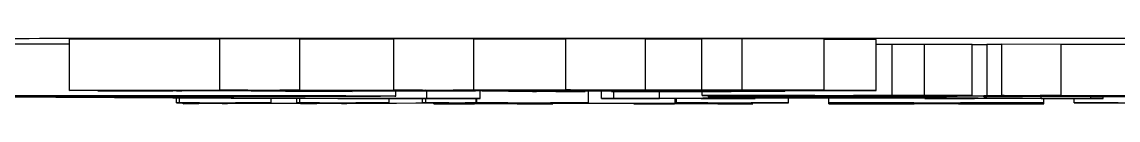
# Model space of a CAD drawing. Header units: millimetres. Extents: x 2028 to 4172, y 863 to 2379.
# Drawn here: x 2870.52 to 2891.88, y 1017.59 to 1018.87 of the extents above; entities that cross this region are included whole.
import ezdxf

# ---------------------------------------------------------------- set-up
doc = ezdxf.new("R2010")
doc.units = ezdxf.units.MM

msp = doc.modelspace()

# ---------------------------------------------------------------- linework, layer by layer
at = {"color": 7, "linetype": 'Continuous', "lineweight": 25}
for p, q in [((2874.378, 1018.852), (2871.45, 1018.851)), ((2871.45, 1017.851), (2871.45, 1018.851)), ((2875.937, 1018.857), (2874.378, 1018.858)), ((2874.378, 1017.858), (2874.378, 1018.858)), ((2875.937, 1017.857), (2875.937, 1018.857)), ((2877.768, 1018.854), (2875.937, 1018.853)), ((2879.33, 1018.859), (2877.768, 1018.86)), ((2877.768, 1017.86), (2877.768, 1018.86)), ((2879.33, 1017.859), (2879.33, 1018.859)), ((2881.118, 1018.855), (2879.33, 1018.854)), ((2882.674, 1018.86), (2881.118, 1018.861)), ((2881.118, 1017.861), (2881.118, 1018.861)), ((2882.674, 1017.86), (2882.674, 1018.86)), ((2883.771, 1018.856), (2882.674, 1018.855)), ((2884.557, 1018.858), (2883.771, 1018.856)), ((2883.771, 1017.856), (2883.771, 1018.856)), ((2886.155, 1018.856), (2884.557, 1018.858)), ((2884.557, 1017.858), (2884.557, 1018.858)), ((2886.155, 1017.856), (2886.155, 1018.856)), ((2887.169, 1018.849), (2886.155, 1018.85)), ((2887.169, 1017.849), (2887.169, 1018.849)), ((2887.478, 1018.751), (2887.169, 1018.751)), ((2888.114, 1018.752), (2887.478, 1018.751)), ((2887.478, 1017.751), (2887.478, 1018.751)), ((2889.039, 1018.75), (2888.114, 1018.752)), ((2888.114, 1017.752), (2888.114, 1018.752)), ((2889.039, 1017.75), (2889.039, 1018.75)), ((2889.328, 1018.744), (2889.039, 1018.744)), ((2889.616, 1018.747), (2889.328, 1018.747)), ((2889.328, 1018.747), (2889.328, 1017.747)), ((2890.772, 1018.752), (2889.616, 1018.753)), ((2889.616, 1017.753), (2889.616, 1018.753)), ((2890.772, 1017.752), (2890.772, 1018.752)), ((2892.333, 1018.747), (2890.772, 1018.747)), ((2871.45, 1017.851), (2874.923, 1017.853)), ((2872.089, 1017.85), (2871.45, 1017.851)), ((2872, 1017.84), (2872, 1017.85)), ((2872.678, 1017.851), (2872.089, 1017.85)), ((2872.38, 1017.842), (2872.38, 1017.851)), ((2874.992, 1017.852), (2872.678, 1017.851)), ((2873.048, 1017.846), (2873.048, 1017.851)), ((2873.048, 1017.846), (2873.32, 1017.846)), ((2873.32, 1017.846), (2873.32, 1017.851)), ((2873.32, 1017.846), (2873.461, 1017.845)), ((2873.461, 1017.845), (2873.461, 1017.851)), ((2873.461, 1017.845), (2885.235, 1017.849)), ((2878.978, 1017.846), (2873.533, 1017.844)), ((2873.651, 1017.842), (2873.651, 1017.844)), ((2874.378, 1017.858), (2875.937, 1017.857)), ((2874.987, 1017.841), (2874.987, 1017.844)), ((2874.987, 1017.841), (2876.022, 1017.84)), ((2876.266, 1017.848), (2875.316, 1017.847)), ((2875.937, 1017.857), (2875.544, 1017.856)), ((2875.544, 1017.856), (2875.806, 1017.853)), ((2875.806, 1017.853), (2875.806, 1017.857)), ((2875.806, 1017.853), (2878.326, 1017.854)), ((2878.395, 1017.853), (2875.875, 1017.852)), ((2876.022, 1017.84), (2876.022, 1017.845)), ((2876.022, 1017.84), (2879.358, 1017.841)), ((2879.43, 1017.84), (2876.094, 1017.839)), ((2876.094, 1017.839), (2876.959, 1017.828)), ((2876.959, 1017.828), (2876.101, 1017.827)), ((2876.266, 1017.848), (2876.266, 1017.852)), ((2876.959, 1017.828), (2876.959, 1017.839)), ((2877.768, 1017.86), (2879.33, 1017.859)), ((2877.808, 1017.74), (2877.808, 1017.84)), ((2878.412, 1017.694), (2878.412, 1017.84)), ((2879.659, 1017.85), (2878.706, 1017.848)), ((2879.33, 1017.859), (2878.924, 1017.858)), ((2878.924, 1017.858), (2879.209, 1017.854)), ((2879.358, 1017.841), (2878.978, 1017.846)), ((2879.209, 1017.854), (2879.209, 1017.858)), ((2879.209, 1017.854), (2881.66, 1017.855)), ((2881.729, 1017.854), (2879.279, 1017.853)), ((2879.452, 1017.694), (2879.452, 1017.84)), ((2879.659, 1017.85), (2879.659, 1017.853)), ((2885.376, 1017.848), (2879.862, 1017.846)), ((2879.862, 1017.846), (2880.242, 1017.841)), ((2880.242, 1017.841), (2880.242, 1017.846)), ((2880.242, 1017.841), (2883.509, 1017.843)), ((2883.786, 1017.842), (2880.314, 1017.841)), ((2881.5, 1017.827), (2880.548, 1017.826)), ((2881.118, 1017.861), (2882.674, 1017.86)), ((2881.5, 1017.827), (2881.5, 1017.841)), ((2881.562, 1017.608), (2881.562, 1017.841)), ((2881.815, 1017.694), (2881.815, 1017.841)), ((2882.012, 1017.833), (2882.012, 1017.841)), ((2882.071, 1017.832), (2882.012, 1017.833)), ((2883.003, 1017.851), (2882.055, 1017.849)), ((2882.058, 1017.694), (2882.058, 1017.832)), ((2882.674, 1017.86), (2882.271, 1017.859)), ((2882.271, 1017.859), (2882.546, 1017.855)), ((2882.546, 1017.855), (2882.546, 1017.859)), ((2882.546, 1017.855), (2883.771, 1017.856)), ((2886.155, 1017.856), (2882.615, 1017.855)), ((2882.948, 1017.696), (2882.948, 1017.842)), ((2883.003, 1017.851), (2883.003, 1017.855)), ((2883.509, 1017.843), (2883.509, 1017.847)), ((2883.509, 1017.843), (2884.005, 1017.844)), ((2883.771, 1017.856), (2884.557, 1017.858)), ((2883.78, 1017.751), (2883.78, 1017.842)), ((2884.416, 1017.834), (2883.786, 1017.842)), ((2884.005, 1017.844), (2884.005, 1017.848)), ((2884.005, 1017.844), (2885.248, 1017.843)), ((2884.557, 1017.858), (2886.155, 1017.856)), ((2885.248, 1017.843), (2884.716, 1017.842)), ((2884.716, 1017.842), (2885.345, 1017.834)), ((2884.762, 1017.845), (2885.376, 1017.848)), ((2884.762, 1017.845), (2884.762, 1017.848)), ((2884.994, 1017.844), (2884.762, 1017.845)), ((2885.235, 1017.849), (2885.235, 1017.855)), ((2885.235, 1017.849), (2885.718, 1017.851)), ((2885.345, 1017.834), (2885.345, 1017.848)), ((2885.391, 1017.833), (2885.391, 1017.856)), ((2885.718, 1017.851), (2885.718, 1017.856)), ((2885.718, 1017.851), (2887.169, 1017.849)), ((2874.597, 1017.691), (2869.03, 1017.723)), ((2871.612, 1017.723), (2876.678, 1017.696)), ((2873.531, 1017.61), (2873.531, 1017.697)), ((2873.531, 1017.61), (2873.591, 1017.61)), ((2873.736, 1017.61), (2873.531, 1017.61)), ((2873.591, 1017.61), (2873.591, 1017.697)), ((2873.591, 1017.61), (2875.379, 1017.61)), ((2873.661, 1017.591), (2873.661, 1017.61)), ((2873.661, 1017.591), (2873.965, 1017.609)), ((2873.967, 1017.591), (2873.661, 1017.591)), ((2876.072, 1017.602), (2873.967, 1017.591)), ((2874.68, 1017.608), (2874.425, 1017.596)), ((2874.425, 1017.596), (2874.527, 1017.596)), ((2874.527, 1017.596), (2876.203, 1017.605)), ((2874.527, 1017.596), (2874.527, 1017.601)), ((2879.452, 1017.691), (2874.597, 1017.691)), ((2875.319, 1017.609), (2875.165, 1017.609)), ((2875.379, 1017.61), (2875.319, 1017.609)), ((2875.379, 1017.61), (2875.379, 1017.691)), ((2875.88, 1017.609), (2875.88, 1017.691)), ((2876.034, 1017.609), (2875.88, 1017.609)), ((2875.88, 1017.609), (2875.939, 1017.609)), ((2875.939, 1017.609), (2875.939, 1017.691)), ((2875.939, 1017.609), (2877.675, 1017.609)), ((2875.959, 1017.59), (2876.174, 1017.602)), ((2875.959, 1017.59), (2875.959, 1017.601)), ((2876.265, 1017.59), (2875.959, 1017.59)), ((2876.174, 1017.602), (2876.072, 1017.602)), ((2876.203, 1017.605), (2876.313, 1017.608)), ((2879.162, 1017.606), (2876.265, 1017.59)), ((2877.028, 1017.607), (2876.752, 1017.595)), ((2876.752, 1017.595), (2876.854, 1017.595)), ((2876.854, 1017.595), (2878.796, 1017.606)), ((2876.854, 1017.595), (2876.854, 1017.6)), ((2877.615, 1017.608), (2877.463, 1017.608)), ((2877.675, 1017.609), (2877.615, 1017.608)), ((2877.675, 1017.609), (2877.675, 1017.691)), ((2878.33, 1017.608), (2878.33, 1017.691)), ((2878.484, 1017.608), (2878.33, 1017.608)), ((2878.33, 1017.608), (2878.39, 1017.608)), ((2878.39, 1017.608), (2878.39, 1017.691)), ((2878.39, 1017.608), (2879.376, 1017.608)), ((2878.412, 1017.694), (2879.452, 1017.694)), ((2878.547, 1017.589), (2878.547, 1017.603)), ((2878.547, 1017.589), (2878.576, 1017.59)), ((2880.836, 1017.589), (2878.547, 1017.589)), ((2878.576, 1017.59), (2878.576, 1017.603)), ((2878.576, 1017.59), (2878.836, 1017.59)), ((2878.796, 1017.606), (2878.843, 1017.607)), ((2878.836, 1017.59), (2878.836, 1017.604)), ((2879.341, 1017.59), (2879.99, 1017.606)), ((2879.376, 1017.608), (2879.376, 1017.691)), ((2879.376, 1017.608), (2879.378, 1017.608)), ((2879.378, 1017.691), (2879.378, 1017.608)), ((2879.378, 1017.608), (2881.562, 1017.608)), ((2879.452, 1017.694), (2879.452, 1017.691)), ((2879.862, 1017.607), (2879.657, 1017.607)), ((2879.864, 1017.607), (2879.862, 1017.607)), ((2880.504, 1017.598), (2880.173, 1017.59)), ((2880.173, 1017.59), (2880.178, 1017.59)), ((2883.573, 1017.598), (2880.504, 1017.598)), ((2880.822, 1017.606), (2880.531, 1017.599)), ((2880.531, 1017.599), (2883.6, 1017.598)), ((2880.605, 1017.589), (2880.605, 1017.598)), ((2880.605, 1017.589), (2880.865, 1017.589)), ((2880.865, 1017.589), (2880.836, 1017.589)), ((2880.865, 1017.589), (2880.865, 1017.598)), ((2881.535, 1017.607), (2881.327, 1017.607)), ((2881.562, 1017.608), (2881.535, 1017.607)), ((2881.815, 1017.692), (2881.815, 1017.694)), ((2881.815, 1017.694), (2882.058, 1017.694)), ((2884.809, 1017.692), (2881.815, 1017.692)), ((2882.448, 1017.588), (2882.448, 1017.598)), ((2882.448, 1017.588), (2882.477, 1017.589)), ((2884.737, 1017.588), (2882.448, 1017.588)), ((2882.477, 1017.589), (2882.477, 1017.598)), ((2882.477, 1017.589), (2882.737, 1017.589)), ((2882.737, 1017.589), (2882.737, 1017.598)), ((2882.948, 1017.696), (2886.1, 1017.722)), ((2883.242, 1017.59), (2883.573, 1017.598)), ((2883.242, 1017.59), (2883.242, 1017.598)), ((2883.251, 1017.607), (2883.251, 1017.692)), ((2883.46, 1017.607), (2883.251, 1017.607)), ((2883.251, 1017.607), (2883.278, 1017.607)), ((2883.278, 1017.607), (2883.278, 1017.692)), ((2883.278, 1017.607), (2885.463, 1017.607)), ((2883.6, 1017.598), (2883.891, 1017.606)), ((2884.3, 1017.75), (2883.78, 1017.751)), ((2883.78, 1017.751), (2887.478, 1017.751)), ((2884.566, 1017.704), (2883.838, 1017.697)), ((2883.895, 1017.733), (2883.895, 1017.751)), ((2884.531, 1017.731), (2883.895, 1017.733)), ((2884.011, 1017.743), (2884.011, 1017.75)), ((2884.531, 1017.742), (2884.011, 1017.743)), ((2884.011, 1017.743), (2885.976, 1017.743)), ((2884.723, 1017.605), (2884.074, 1017.59)), ((2884.074, 1017.59), (2884.079, 1017.589)), ((2884.506, 1017.589), (2884.506, 1017.6)), ((2884.506, 1017.589), (2884.766, 1017.589)), ((2888.201, 1017.704), (2884.566, 1017.704)), ((2884.566, 1017.694), (2884.566, 1017.704)), ((2884.566, 1017.694), (2884.809, 1017.694)), ((2886.424, 1017.719), (2884.728, 1017.705)), ((2884.728, 1017.705), (2888.12, 1017.705)), ((2884.766, 1017.589), (2884.737, 1017.588)), ((2884.809, 1017.694), (2884.809, 1017.704)), ((2884.809, 1017.694), (2884.809, 1017.692)), ((2885.436, 1017.606), (2885.228, 1017.606)), ((2885.463, 1017.607), (2885.436, 1017.606)), ((2885.463, 1017.607), (2885.463, 1017.704)), ((2885.976, 1017.75), (2885.687, 1017.75)), ((2885.976, 1017.742), (2885.918, 1017.742)), ((2885.976, 1017.743), (2885.976, 1017.75)), ((2885.976, 1017.734), (2885.976, 1017.742)), ((2886.1, 1017.722), (2887.311, 1017.723)), ((2886.246, 1017.607), (2886.246, 1017.704)), ((2886.246, 1017.607), (2890.438, 1017.607)), ((2886.246, 1017.606), (2886.246, 1017.607)), ((2887.443, 1017.606), (2886.246, 1017.606)), ((2886.246, 1017.588), (2886.246, 1017.606)), ((2890.438, 1017.588), (2886.246, 1017.588)), ((2886.246, 1017.588), (2886.246, 1017.588)), ((2886.246, 1017.588), (2887.443, 1017.588)), ((2886.505, 1017.719), (2886.424, 1017.719)), ((2888.12, 1017.705), (2886.505, 1017.719)), ((2889.039, 1017.75), (2886.727, 1017.75)), ((2886.727, 1017.75), (2886.727, 1017.743)), ((2886.727, 1017.743), (2887.363, 1017.743)), ((2888.692, 1017.742), (2886.727, 1017.742)), ((2886.727, 1017.742), (2886.727, 1017.735)), ((2886.727, 1017.735), (2888.692, 1017.736)), ((2887.311, 1017.723), (2887.311, 1017.742)), ((2887.311, 1017.723), (2890.382, 1017.696)), ((2887.363, 1017.743), (2887.363, 1017.75)), ((2887.363, 1017.743), (2887.883, 1017.744)), ((2887.443, 1017.588), (2887.443, 1017.606)), ((2887.478, 1017.751), (2888.114, 1017.752)), ((2887.883, 1017.744), (2887.883, 1017.75)), ((2887.883, 1017.744), (2888.692, 1017.742)), ((2887.911, 1017.589), (2887.911, 1017.605)), ((2888.114, 1017.752), (2889.039, 1017.75)), ((2888.117, 1017.694), (2888.117, 1017.704)), ((2888.117, 1017.692), (2888.117, 1017.694)), ((2888.117, 1017.694), (2888.44, 1017.694)), ((2891.596, 1017.692), (2888.117, 1017.692)), ((2889.007, 1017.696), (2888.201, 1017.704)), ((2888.44, 1017.694), (2888.44, 1017.701)), ((2888.692, 1017.744), (2888.692, 1017.75)), ((2889.212, 1017.742), (2888.692, 1017.744)), ((2888.692, 1017.744), (2895.685, 1017.744)), ((2888.692, 1017.742), (2888.692, 1017.744)), ((2888.692, 1017.736), (2888.692, 1017.742)), ((2888.692, 1017.736), (2888.75, 1017.736)), ((2888.75, 1017.743), (2888.75, 1017.736)), ((2888.774, 1017.605), (2888.774, 1017.589)), ((2890.438, 1017.606), (2889.242, 1017.606)), ((2889.242, 1017.588), (2889.242, 1017.606)), ((2889.242, 1017.588), (2890.438, 1017.588)), ((2889.328, 1017.737), (2889.27, 1017.74)), ((2889.27, 1017.74), (2890.021, 1017.739)), ((2889.27, 1017.726), (2889.27, 1017.74)), ((2889.27, 1017.726), (2889.328, 1017.729)), ((2890.021, 1017.727), (2889.27, 1017.726)), ((2890.021, 1017.745), (2889.328, 1017.747)), ((2889.328, 1017.747), (2889.674, 1017.747)), ((2889.328, 1017.729), (2889.328, 1017.737)), ((2889.616, 1017.753), (2890.772, 1017.752)), ((2890.483, 1017.746), (2890.021, 1017.745)), ((2890.021, 1017.739), (2890.021, 1017.745)), ((2890.021, 1017.739), (2891.697, 1017.739)), ((2891.35, 1017.739), (2890.021, 1017.739)), ((2890.021, 1017.739), (2890.021, 1017.727)), ((2890.772, 1017.752), (2890.368, 1017.751)), ((2890.368, 1017.751), (2890.368, 1017.747)), ((2890.368, 1017.747), (2892.39, 1017.747)), ((2890.382, 1017.696), (2890.382, 1017.739)), ((2890.438, 1017.607), (2890.438, 1017.692)), ((2890.438, 1017.607), (2890.438, 1017.606)), ((2890.438, 1017.588), (2890.438, 1017.606)), ((2890.438, 1017.588), (2890.438, 1017.588)), ((2895.338, 1017.746), (2890.483, 1017.746)), ((2891.986, 1017.743), (2890.599, 1017.743)), ((2891.027, 1017.607), (2891.027, 1017.692)), ((2891.027, 1017.607), (2893.448, 1017.608)), ((2891.063, 1017.606), (2891.027, 1017.607)), ((2891.372, 1017.606), (2891.063, 1017.606)), ((2891.35, 1017.728), (2891.35, 1017.739)), ((2892.044, 1017.729), (2891.35, 1017.728)), ((2891.353, 1017.694), (2891.353, 1017.728)), ((2891.353, 1017.694), (2891.596, 1017.694)), ((2891.596, 1017.694), (2891.596, 1017.729)), ((2891.596, 1017.694), (2891.596, 1017.692)), ((2891.697, 1017.739), (2891.986, 1017.743)), ((2891.697, 1017.739), (2891.697, 1017.743))]:
    msp.add_line(p, q, dxfattribs=at)
for points, knots in [([(2818.938, 1018.731), (2818.986, 1018.734), (2819.092, 1018.742), (2819.962, 1018.755), (2821.443, 1018.769), (2823.618, 1018.782), (2826.449, 1018.796), (2829.963, 1018.809), (2834.117, 1018.821), (2838.86, 1018.832), (2844.122, 1018.842), (2849.813, 1018.851), (2855.836, 1018.858), (2862.059, 1018.865), (2868.425, 1018.869), (2874.777, 1018.872), (2881.116, 1018.874), (2887.383, 1018.875), (2893.651, 1018.874), (2899.989, 1018.872), (2906.342, 1018.869), (2912.708, 1018.865), (2918.931, 1018.858), (2924.953, 1018.851), (2930.645, 1018.842), (2935.907, 1018.832), (2940.65, 1018.821), (2944.804, 1018.809), (2948.318, 1018.796), (2951.149, 1018.782), (2953.324, 1018.769), (2954.805, 1018.755), (2955.676, 1018.742), (2955.783, 1018.734), (2955.831, 1018.731)], [0, 0, 0, 0, 0.023828, 0.053273, 0.084485, 0.115699, 0.147957, 0.180726, 0.213842, 0.247136, 0.28043, 0.313546, 0.346314, 0.378573, 0.409785, 0.440999, 0.470442, 0.499888, 0.529332, 0.558778, 0.58999, 0.621203, 0.653462, 0.68623, 0.719347, 0.752641, 0.785934, 0.819051, 0.851819, 0.884078, 0.915289, 0.946503, 0.975948, 1, 1, 1, 1]), ([(2871.45, 1018.755), (2871.343, 1018.755), (2870.922, 1018.755), (2870.482, 1018.755), (2870.154, 1018.755)], [0, 0, 0, 0, 0.254888, 1, 1, 1, 1]), ([(2872, 1017.84), (2872.004, 1017.84), (2872.016, 1017.841), (2872.185, 1017.841), (2872.319, 1017.841), (2872.38, 1017.842)], [0, 0, 0, 0, 0.206018, 0.636041, 1, 1, 1, 1]), ([(2872.696, 1017.839), (2872.615, 1017.839), (2872.465, 1017.839), (2872.255, 1017.84), (2872.114, 1017.84), (2872.022, 1017.84), (2872.005, 1017.84), (2872, 1017.84)], [0, 0, 0, 0, 0.281585, 0.522569, 0.762523, 0.925805, 1, 1, 1, 1]), ([(2872.38, 1017.842), (2872.507, 1017.842), (2872.849, 1017.843), (2872.994, 1017.845), (2873.033, 1017.846), (2873.048, 1017.846)], [0, 0, 0, 0, 0.268239, 0.722981, 1, 1, 1, 1]), ([(2873.603, 1017.841), (2873.576, 1017.841), (2873.523, 1017.841), (2873.258, 1017.84), (2872.988, 1017.84), (2872.749, 1017.839), (2872.696, 1017.839)], [0, 0, 0, 0, 0.194719, 0.390632, 0.863045, 1, 1, 1, 1]), ([(2873.533, 1017.844), (2873.587, 1017.843), (2873.656, 1017.843), (2873.634, 1017.842), (2873.629, 1017.842)], [0, 0, 0, 0, 0.7846575, 1, 1, 1, 1]), ([(2874.923, 1017.853), (2874.864, 1017.853), (2874.753, 1017.855), (2874.575, 1017.856), (2874.444, 1017.858), (2874.378, 1017.858)], [0, 0, 0, 0, 0.361759, 0.680808, 1, 1, 1, 1]), ([(2876.101, 1017.827), (2876.009, 1017.828), (2875.823, 1017.831), (2875.465, 1017.836), (2875.157, 1017.839), (2874.987, 1017.841)], [0, 0, 0, 0, 0.307881, 0.615778, 1, 1, 1, 1]), ([(2875.316, 1017.847), (2875.278, 1017.848), (2875.217, 1017.849), (2875.101, 1017.85), (2875.028, 1017.851), (2874.992, 1017.852)], [0, 0, 0, 0, 0.437947, 0.718933, 1, 1, 1, 1]), ([(2875.875, 1017.852), (2875.906, 1017.852), (2875.966, 1017.851), (2876.09, 1017.85), (2876.198, 1017.849), (2876.266, 1017.848)], [0, 0, 0, 0, 0.2673365, 0.5346869, 1, 1, 1, 1]), ([(2878.326, 1017.854), (2878.267, 1017.855), (2878.155, 1017.856), (2877.971, 1017.858), (2877.836, 1017.859), (2877.768, 1017.86)], [0, 0, 0, 0, 0.353076, 0.676475, 1, 1, 1, 1]), ([(2878.706, 1017.848), (2878.663, 1017.849), (2878.598, 1017.85), (2878.486, 1017.852), (2878.425, 1017.853), (2878.395, 1017.853)], [0, 0, 0, 0, 0.499817, 0.749886, 1, 1, 1, 1]), ([(2879.279, 1017.853), (2879.309, 1017.853), (2879.37, 1017.852), (2879.486, 1017.851), (2879.593, 1017.85), (2879.659, 1017.85)], [0, 0, 0, 0, 0.278089, 0.556193, 1, 1, 1, 1]), ([(2880.548, 1017.826), (2880.45, 1017.827), (2880.255, 1017.83), (2879.873, 1017.835), (2879.595, 1017.838), (2879.43, 1017.84)], [0, 0, 0, 0, 0.2894212, 0.5788391, 1, 1, 1, 1]), ([(2880.314, 1017.841), (2880.429, 1017.839), (2880.661, 1017.836), (2881.038, 1017.832), (2881.335, 1017.829), (2881.5, 1017.827)], [0, 0, 0, 0, 0.307939, 0.615874, 1, 1, 1, 1]), ([(2881.66, 1017.855), (2881.601, 1017.856), (2881.491, 1017.857), (2881.311, 1017.859), (2881.182, 1017.86), (2881.118, 1017.861)], [0, 0, 0, 0, 0.3618324, 0.680859, 1, 1, 1, 1]), ([(2882.055, 1017.849), (2882.015, 1017.85), (2881.95, 1017.851), (2881.835, 1017.853), (2881.764, 1017.854), (2881.729, 1017.854)], [0, 0, 0, 0, 0.437841, 0.718884, 1, 1, 1, 1]), ([(2882.012, 1017.833), (2882.345, 1017.833), (2882.917, 1017.833), (2883.573, 1017.833), (2883.976, 1017.833), (2884.184, 1017.833), (2884.325, 1017.833), (2884.404, 1017.834), (2884.435, 1017.834), (2884.422, 1017.834), (2884.416, 1017.834)], [0, 0, 0, 0, 0.358025, 0.615683, 0.704922, 0.795041, 0.841826, 0.888488, 0.9407, 1, 1, 1, 1]), ([(2884.282, 1017.83), (2884.25, 1017.83), (2884.187, 1017.83), (2883.829, 1017.831), (2883.122, 1017.832), (2882.467, 1017.832), (2882.071, 1017.832)], [0, 0, 0, 0, 0.1072401, 0.2147204, 0.5251042, 1, 1, 1, 1]), ([(2882.615, 1017.855), (2882.644, 1017.854), (2882.703, 1017.853), (2882.825, 1017.852), (2882.934, 1017.851), (2883.003, 1017.851)], [0, 0, 0, 0, 0.267397, 0.53481, 1, 1, 1, 1]), ([(2885.345, 1017.834), (2885.372, 1017.834), (2885.424, 1017.833), (2885.283, 1017.832), (2884.923, 1017.831), (2884.534, 1017.83), (2884.282, 1017.83)], [0, 0, 0, 0, 0.211302, 0.416468, 0.621501, 1, 1, 1, 1]), ([(2887.169, 1017.849), (2886.952, 1017.848), (2886.476, 1017.848), (2885.744, 1017.846), (2885.286, 1017.845), (2884.994, 1017.844)], [0, 0, 0, 0, 0.234297, 0.511813, 1, 1, 1, 1]), ([(2868.529, 1017.753), (2869.199, 1017.753), (2870.544, 1017.753), (2872.352, 1017.751), (2873.673, 1017.749), (2874.596, 1017.745), (2874.903, 1017.742), (2874.926, 1017.74), (2874.931, 1017.739)], [0, 0, 0, 0, 0.196061, 0.394111, 0.547436, 0.700125, 0.928087, 1, 1, 1, 1]), ([(2874.931, 1017.739), (2874.901, 1017.738), (2874.84, 1017.735), (2874.157, 1017.731), (2872.809, 1017.728), (2871.125, 1017.726), (2869.777, 1017.726), (2868.999, 1017.726), (2868.876, 1017.726)], [0, 0, 0, 0, 0.200351, 0.402646, 0.59747, 0.766762, 0.96323, 1, 1, 1, 1]), ([(2869.48, 1017.755), (2870.148, 1017.755), (2871.383, 1017.755), (2873.15, 1017.755), (2874.813, 1017.753), (2876.333, 1017.751), (2877.478, 1017.747), (2877.786, 1017.743), (2877.804, 1017.741), (2877.808, 1017.74)], [0, 0, 0, 0, 0.160365, 0.296332, 0.431737, 0.589347, 0.747826, 0.949128, 1, 1, 1, 1]), ([(2877.808, 1017.74), (2877.782, 1017.739), (2877.721, 1017.736), (2876.937, 1017.731), (2875.226, 1017.727), (2873.377, 1017.724), (2872.098, 1017.724), (2871.612, 1017.723)], [0, 0, 0, 0, 0.183074, 0.416875, 0.642834, 0.864166, 1, 1, 1, 1]), ([(2873.965, 1017.609), (2873.977, 1017.609), (2873.993, 1017.609), (2873.945, 1017.609), (2873.887, 1017.609), (2873.812, 1017.61), (2873.76, 1017.61), (2873.736, 1017.61)], [0, 0, 0, 0, 0.409045, 0.568709, 0.729731, 0.871998, 1, 1, 1, 1]), ([(2875.165, 1017.609), (2875.101, 1017.609), (2875.001, 1017.609), (2874.868, 1017.609), (2874.781, 1017.609), (2874.714, 1017.609), (2874.692, 1017.608), (2874.68, 1017.608)], [0, 0, 0, 0, 0.286948, 0.445283, 0.603611, 0.766841, 1, 1, 1, 1]), ([(2876.313, 1017.608), (2876.32, 1017.608), (2876.332, 1017.608), (2876.275, 1017.608), (2876.178, 1017.609), (2876.078, 1017.609), (2876.034, 1017.609)], [0, 0, 0, 0, 0.280717, 0.477013, 0.764436, 1, 1, 1, 1]), ([(2876.678, 1017.696), (2876.849, 1017.696), (2877.113, 1017.695), (2877.785, 1017.694), (2878.191, 1017.694), (2878.412, 1017.694)], [0, 0, 0, 0, 0.454509, 0.703285, 1, 1, 1, 1]), ([(2877.463, 1017.608), (2877.417, 1017.608), (2877.34, 1017.608), (2877.233, 1017.608), (2877.156, 1017.608), (2877.084, 1017.608), (2877.048, 1017.608), (2877.032, 1017.607), (2877.028, 1017.607)], [0, 0, 0, 0, 0.2197284, 0.3604368, 0.5019622, 0.6296085, 0.9109721, 1, 1, 1, 1]), ([(2878.838, 1017.607), (2878.837, 1017.607), (2878.836, 1017.607), (2878.794, 1017.607), (2878.715, 1017.607), (2878.608, 1017.608), (2878.525, 1017.608), (2878.484, 1017.608)], [0, 0, 0, 0, 0.063168, 0.286153, 0.501453, 0.758451, 1, 1, 1, 1]), ([(2878.836, 1017.59), (2878.929, 1017.59), (2879.058, 1017.59), (2879.208, 1017.59), (2879.283, 1017.59), (2879.326, 1017.59), (2879.336, 1017.59), (2879.341, 1017.59)], [0, 0, 0, 0, 0.375821, 0.523807, 0.672057, 0.853203, 1, 1, 1, 1]), ([(2879.657, 1017.607), (2879.601, 1017.607), (2879.495, 1017.607), (2879.349, 1017.607), (2879.236, 1017.607), (2879.187, 1017.606), (2879.162, 1017.606)], [0, 0, 0, 0, 0.246987, 0.468153, 0.728462, 1, 1, 1, 1]), ([(2879.99, 1017.606), (2879.99, 1017.607), (2879.992, 1017.607), (2879.961, 1017.607), (2879.909, 1017.607), (2879.874, 1017.607), (2879.864, 1017.607)], [0, 0, 0, 0, 0.177122, 0.589108, 0.884827, 1, 1, 1, 1]), ([(2880.184, 1017.59), (2880.197, 1017.59), (2880.223, 1017.59), (2880.307, 1017.59), (2880.434, 1017.589), (2880.54, 1017.589), (2880.605, 1017.589)], [0, 0, 0, 0, 0.204883, 0.408937, 0.643499, 1, 1, 1, 1]), ([(2881.327, 1017.607), (2881.258, 1017.607), (2881.142, 1017.607), (2880.999, 1017.607), (2880.907, 1017.607), (2880.844, 1017.606), (2880.83, 1017.606), (2880.822, 1017.606)], [0, 0, 0, 0, 0.290077, 0.48445, 0.638173, 0.79153, 1, 1, 1, 1]), ([(2882.058, 1017.694), (2882.181, 1017.694), (2882.391, 1017.694), (2882.647, 1017.694), (2882.832, 1017.695), (2882.907, 1017.695), (2882.939, 1017.695), (2882.948, 1017.696)], [0, 0, 0, 0, 0.268165, 0.456817, 0.645375, 0.906381, 1, 1, 1, 1]), ([(2882.737, 1017.589), (2882.83, 1017.589), (2882.959, 1017.589), (2883.108, 1017.589), (2883.184, 1017.589), (2883.227, 1017.589), (2883.237, 1017.59), (2883.242, 1017.59)], [0, 0, 0, 0, 0.3758207, 0.5238074, 0.6720575, 0.8532035, 1, 1, 1, 1]), ([(2883.888, 1017.606), (2883.888, 1017.606), (2883.889, 1017.606), (2883.851, 1017.606), (2883.788, 1017.606), (2883.674, 1017.606), (2883.559, 1017.607), (2883.476, 1017.607), (2883.46, 1017.607)], [0, 0, 0, 0, 0.132198, 0.30903, 0.458399, 0.607839, 0.921168, 1, 1, 1, 1]), ([(2883.838, 1017.697), (2883.827, 1017.697), (2883.806, 1017.697), (2883.773, 1017.696), (2883.763, 1017.696), (2883.757, 1017.696)], [0, 0, 0, 0, 0.2502199, 0.5005081, 1, 1, 1, 1]), ([(2883.757, 1017.696), (2883.766, 1017.695), (2883.78, 1017.695), (2883.858, 1017.694), (2883.955, 1017.694), (2884.109, 1017.694), (2884.319, 1017.694), (2884.48, 1017.694), (2884.566, 1017.694)], [0, 0, 0, 0, 0.284135, 0.450473, 0.560568, 0.671794, 0.825494, 1, 1, 1, 1]), ([(2883.895, 1017.733), (2884.244, 1017.733), (2884.767, 1017.733), (2885.458, 1017.734), (2885.803, 1017.734), (2885.976, 1017.734)], [0, 0, 0, 0, 0.499885, 0.7499286, 1, 1, 1, 1]), ([(2884.085, 1017.589), (2884.098, 1017.589), (2884.124, 1017.589), (2884.208, 1017.589), (2884.335, 1017.589), (2884.441, 1017.589), (2884.506, 1017.589)], [0, 0, 0, 0, 0.204883, 0.408937, 0.643499, 1, 1, 1, 1]), ([(2885.687, 1017.75), (2885.52, 1017.75), (2885.204, 1017.75), (2884.739, 1017.75), (2884.446, 1017.75), (2884.3, 1017.75)], [0, 0, 0, 0, 0.35686, 0.67714, 1, 1, 1, 1]), ([(2885.918, 1017.742), (2885.751, 1017.742), (2885.435, 1017.742), (2884.97, 1017.742), (2884.678, 1017.742), (2884.531, 1017.742)], [0, 0, 0, 0, 0.35686, 0.67714, 1, 1, 1, 1]), ([(2888.75, 1017.736), (2888.153, 1017.735), (2887.133, 1017.734), (2885.668, 1017.732), (2884.911, 1017.731), (2884.531, 1017.731)], [0, 0, 0, 0, 0.41234, 0.704495, 1, 1, 1, 1]), ([(2885.228, 1017.606), (2885.158, 1017.606), (2885.042, 1017.606), (2884.9, 1017.606), (2884.808, 1017.606), (2884.745, 1017.606), (2884.731, 1017.606), (2884.723, 1017.605)], [0, 0, 0, 0, 0.290077, 0.48445, 0.638173, 0.79153, 1, 1, 1, 1]), ([(2887.911, 1017.605), (2887.908, 1017.605), (2887.903, 1017.606), (2887.844, 1017.606), (2887.766, 1017.606), (2887.629, 1017.606), (2887.519, 1017.606), (2887.443, 1017.606)], [0, 0, 0, 0, 0.250411, 0.398556, 0.54744, 0.686236, 1, 1, 1, 1]), ([(2887.443, 1017.588), (2887.532, 1017.588), (2887.657, 1017.588), (2887.799, 1017.589), (2887.872, 1017.589), (2887.907, 1017.589), (2887.91, 1017.589), (2887.911, 1017.589)], [0, 0, 0, 0, 0.3640306, 0.510061, 0.6558643, 0.8438409, 1, 1, 1, 1]), ([(2888.44, 1017.694), (2888.527, 1017.694), (2888.668, 1017.694), (2888.836, 1017.694), (2888.944, 1017.694), (2889.017, 1017.694), (2889.068, 1017.694), (2889.08, 1017.695), (2889.088, 1017.695)], [0, 0, 0, 0, 0.25713, 0.418126, 0.515419, 0.613557, 0.771961, 1, 1, 1, 1]), ([(2889.242, 1017.606), (2889.172, 1017.606), (2889.055, 1017.606), (2888.917, 1017.606), (2888.833, 1017.606), (2888.781, 1017.605), (2888.776, 1017.605), (2888.774, 1017.605)], [0, 0, 0, 0, 0.294404, 0.487725, 0.643608, 0.799347, 1, 1, 1, 1]), ([(2888.774, 1017.589), (2888.777, 1017.589), (2888.783, 1017.589), (2888.84, 1017.589), (2888.935, 1017.589), (2889.074, 1017.588), (2889.182, 1017.588), (2889.242, 1017.588)], [0, 0, 0, 0, 0.210223, 0.375759, 0.542534, 0.746796, 1, 1, 1, 1]), ([(2889.088, 1017.695), (2889.086, 1017.695), (2889.084, 1017.695), (2889.069, 1017.696), (2889.031, 1017.696), (2889.007, 1017.696)], [0, 0, 0, 0, 0.25103, 0.502225, 1, 1, 1, 1]), ([(2890.599, 1017.743), (2890.432, 1017.743), (2890.116, 1017.743), (2889.651, 1017.743), (2889.359, 1017.743), (2889.212, 1017.742)], [0, 0, 0, 0, 0.35686, 0.67714, 1, 1, 1, 1]), ([(2889.672, 1017.748), (2889.671, 1017.748), (2889.669, 1017.749), (2889.653, 1017.751), (2889.629, 1017.752), (2889.616, 1017.753)], [0, 0, 0, 0, 0.333361, 0.666606, 1, 1, 1, 1]), ([(2890.382, 1017.696), (2890.424, 1017.695), (2890.508, 1017.695), (2890.694, 1017.694), (2890.955, 1017.694), (2891.181, 1017.694), (2891.316, 1017.694), (2891.353, 1017.694)], [0, 0, 0, 0, 0.25387, 0.509596, 0.715202, 0.920342, 1, 1, 1, 1]), ([(2891.884, 1017.606), (2891.871, 1017.606), (2891.852, 1017.606), (2891.77, 1017.606), (2891.675, 1017.606), (2891.537, 1017.606), (2891.433, 1017.606), (2891.372, 1017.606)], [0, 0, 0, 0, 0.2826647, 0.4248628, 0.5676053, 0.7445144, 1, 1, 1, 1])]:
    msp.add_open_spline(points, degree=3, knots=knots, dxfattribs=at)

doc.saveas('drawing.dxf')
